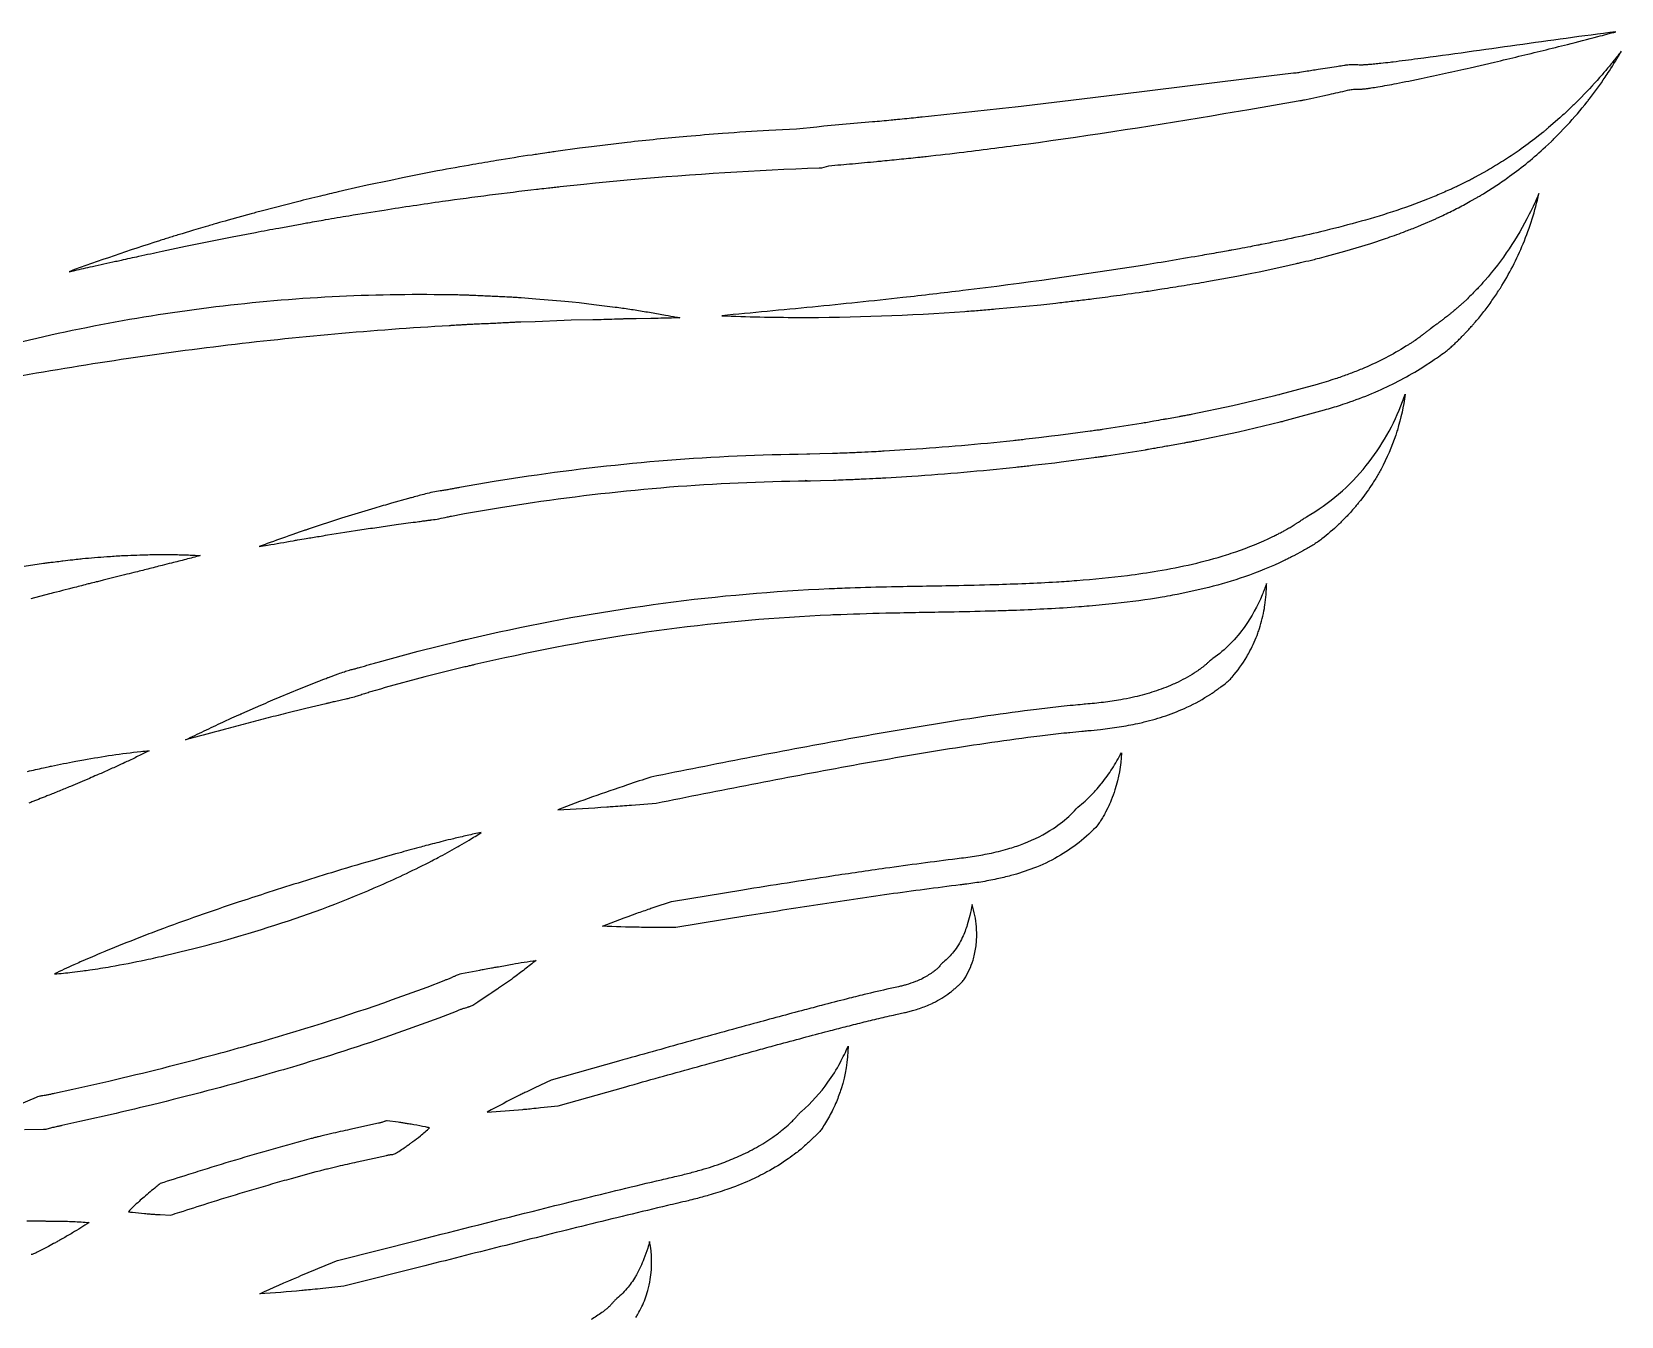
# Model space of a CAD drawing. Header units: millimetres. Extents: x 4236 to 5436, y 1579 to 2339.
# Drawn here: x 5004.6 to 5103.6, y 2058.3 to 2138.3 of the extents above; entities that cross this region are included whole.
import ezdxf

# ---------------------------------------------------------------- set-up
doc = ezdxf.new("R2010")
doc.units = ezdxf.units.MM
doc.layers.add('Default', color=70, linetype='Continuous')

msp = doc.modelspace()

# ---------------------------------------------------------------- linework, layer by layer
at = {"layer": 'Default'}
for points in [[(5086.421, 2136.183, 0.007623), (5086.358, 2136.173), (5086.246, 2136.154, -0.00306), (5085.871, 2136.091, -0.002553), (5085.303, 2136.003, -0.000565), (5084.727, 2135.917, 0.000993), (5084.339, 2135.858, 0.003054), (5083.947, 2135.796), (5083.574, 2135.731, -0.005507), (5083.435, 2135.713, -0.001493), (5083.291, 2135.696, 0.002194), (5083.196, 2135.685), (5080.125, 2135.319), (5072.407, 2134.365), (5069.323, 2133.99), (5067.781, 2133.807), (5066.24, 2133.629, -0.004249), (5060.073, 2132.956, -0.00145), (5059.688, 2132.916, -0.001012), (5058.531, 2132.801, -0.000592), (5058.146, 2132.763, -0.002367), (5056.989, 2132.655), (5053.945, 2132.386, -0.021898), (5050.529, 2132.123, 0.005615), (5047.648, 2131.933, 0.003064), (5045.417, 2131.751, 0.006901), (5041.705, 2131.377), (5039.483, 2131.114), (5038.743, 2131.017), (5037.265, 2130.815, 0.001262), (5037.08, 2130.79, 0.001919), (5036.711, 2130.737, 0.000761), (5036.158, 2130.653, -0.001107), (5035.789, 2130.598, 0.005208), (5033.579, 2130.253, 0.002288), (5032.109, 2130.001, 0.001521), (5029.908, 2129.606), (5027.715, 2129.172), (5026.985, 2129.019), (5025.528, 2128.71), (5024.075, 2128.38, 0.001279), (5023.712, 2128.298, 0.002808), (5022.624, 2128.041, 0.000999), (5021.178, 2127.687), (5019.736, 2127.316), (5019.015, 2127.13, 0.002133), (5018.835, 2127.082, 0.001107), (5018.656, 2127.033, -0.00086), (5018.297, 2126.934), (5016.862, 2126.539, 0.001493), (5016.147, 2126.333, 0.000796), (5015.433, 2126.124), (5014.719, 2125.915), (5014.008, 2125.698, 0.000942), (5013.297, 2125.48, 0.001645), (5012.587, 2125.257, 0.01146), (5006.963, 2123.33, 0.001197), (5007.326, 2123.41, 0.001795), (5008.412, 2123.655, -0.001202), (5009.136, 2123.819, -0.003002), (5009.861, 2123.977, -0.000896), (5010.223, 2124.058, -0.001792), (5011.31, 2124.296, 0.000893), (5012.758, 2124.609), (5014.209, 2124.911), (5014.933, 2125.064), (5015.659, 2125.209), (5017.11, 2125.5), (5018.564, 2125.779, -0.001879), (5019.29, 2125.917, -0.000601), (5020.017, 2126.051), (5021.471, 2126.318, 0.000894), (5021.836, 2126.38, 0.001118), (5022.927, 2126.572, -0.00134), (5023.655, 2126.698, -0.002904), (5024.384, 2126.819, -0.002681), (5026.571, 2127.173, -0.003183), (5030.22, 2127.717, -0.006402), (5036.072, 2128.466, 0.000563), (5036.255, 2128.486, 0.000463), (5036.805, 2128.551, -0.001325), (5037.171, 2128.592, -0.00255), (5037.537, 2128.631), (5039.004, 2128.782), (5039.736, 2128.859), (5041.937, 2129.067, -0.013294), (5053.668, 2129.796, 0.096346), (5054.263, 2129.93, 0.001783), (5055.743, 2130.056, 0.002387), (5057.221, 2130.196, 0.000828), (5057.611, 2130.233, 0.001879), (5058.777, 2130.351, 0.001017), (5059.944, 2130.472, 0.001444), (5060.332, 2130.515, 0.002718), (5062.661, 2130.783, 0.00298), (5066.534, 2131.278, 0.007786), (5078.864, 2133.177), (5080.4, 2133.434), (5083.49, 2133.969, -0.001022), (5083.684, 2134.002, 0.002842), (5083.781, 2134.019, 0.005168), (5083.882, 2134.039), (5084.271, 2134.127), (5085.021, 2134.291, 0.000364), (5085.402, 2134.372, 0.002069), (5085.98, 2134.496, 0.004306), (5086.562, 2134.63), (5086.64, 2134.648, 0.004874), (5086.708, 2134.663, -0.010909), (5086.846, 2134.684, -0.020921), (5087.004, 2134.696, -0.013679), (5087.134, 2134.697), (5087.404, 2134.702, -0.003098), (5087.461, 2134.707, 0.003187), (5087.546, 2134.713, 0.008988), (5087.626, 2134.722, 0.002539), (5087.833, 2134.748, 0.002604), (5087.911, 2134.758, 0.007672), (5088.036, 2134.777, 0.003952), (5088.433, 2134.84, 0.004111), (5089.018, 2134.943, 0.002021), (5089.598, 2135.052, 0.002021), (5090.368, 2135.204, 0.00151), (5091.134, 2135.361, 0.00347), (5094.184, 2136.031), (5095.703, 2136.383, 0.002649), (5097.22, 2136.743, 0.001836), (5098.735, 2137.111, 0.001036), (5100.248, 2137.488, 0.000748), (5102.136, 2137.973, 0.002717), (5103.267, 2138.272, 0.002247), (5100.176, 2137.863, 0.000692), (5094.006, 2137.002, -0.001563), (5090.926, 2136.582, -0.001359), (5090.157, 2136.481, -0.002178), (5089.39, 2136.385, -0.000534), (5089.199, 2136.362, -0.002812), (5088.625, 2136.298, -0.003051), (5088.245, 2136.259, -0.00424), (5087.87, 2136.227, -0.006674), (5087.731, 2136.216, -0.001838), (5087.596, 2136.208, 0.002203), (5087.505, 2136.202, -0.013291), (5087.419, 2136.199, 0.005844), (5087.339, 2136.197, 0.003376), (5087.072, 2136.213, 0.024782), (5086.731, 2136.212, 0.006886), (5086.654, 2136.208, 0.010917), (5086.483, 2136.191, -0.001017)], [(5098.781, 2132.055, -0.008247), (5098.712, 2132.001), (5098.344, 2131.716, -0.017508), (5097.23, 2130.88, -0.011104), (5096.264, 2130.24, -0.007635), (5095.277, 2129.639), (5094.468, 2129.192, -0.010959), (5094.341, 2129.122, -0.006621), (5094.213, 2129.056, -0.001576), (5094.057, 2128.98), (5093.642, 2128.777, -0.008148), (5093.331, 2128.622, -0.005764), (5093.017, 2128.477, -0.003726), (5092.593, 2128.292, 0.001009), (5092.168, 2128.108, 0.002284), (5091.957, 2128.015, -0.003395), (5091.528, 2127.842, -0.015151), (5089.348, 2127.058, -0.011737), (5087.121, 2126.391, -0.008388), (5084.863, 2125.814, -0.010289), (5081.204, 2125.027, -0.001687), (5080.974, 2124.98, -0.002595), (5080.514, 2124.89, -0.001181), (5079.822, 2124.762, 0.001273), (5079.36, 2124.675, -0.001435), (5079.13, 2124.631, -0.002293), (5078.668, 2124.547, -0.001427), (5077.51, 2124.347, -0.003546), (5073.799, 2123.725, -0.009322), (5062.614, 2122.154, -0.003001), (5058.87, 2121.717, -0.002918), (5053.24, 2121.131, -0.001335), (5047.593, 2120.592, 0.009981), (5052.326, 2120.484, 0.01862), (5062.74, 2120.86, 0.001017), (5063.685, 2120.931, 0.002396), (5064.63, 2121.009), (5065.574, 2121.092), (5066.518, 2121.184), (5067.462, 2121.277), (5068.405, 2121.381, 0.002298), (5069.347, 2121.488, 0.000584), (5070.288, 2121.601, 0.001122), (5070.759, 2121.66, 0.002618), (5072.169, 2121.846, 0.001496), (5074.048, 2122.111, 0.000647), (5074.985, 2122.257, 0.001915), (5076.39, 2122.48, 0.003328), (5077.794, 2122.719, 0.001145), (5078.728, 2122.885, 0.001707), (5079.195, 2122.97, 0.002836), (5079.662, 2123.06), (5080.596, 2123.239), (5081.062, 2123.33), (5081.528, 2123.429), (5082.924, 2123.73), (5083.388, 2123.84, -0.000875), (5083.62, 2123.895, 0.000118), (5084.317, 2124.059, 0.00263), (5084.665, 2124.144, 0.007783), (5085.242, 2124.296), (5086.165, 2124.543), (5086.396, 2124.606), (5087.085, 2124.811), (5088.002, 2125.088), (5088.911, 2125.397, 0.008463), (5089.478, 2125.592, 0.004385), (5090.041, 2125.803, 0.000058), (5090.715, 2126.062), (5090.939, 2126.149), (5091.16, 2126.245), (5092.043, 2126.631, -0.001092), (5092.154, 2126.679, 0.002222), (5092.264, 2126.727, 0.00394), (5092.346, 2126.765, 0.010657), (5092.482, 2126.831, 0.000366), (5092.915, 2127.044, 0.002736), (5093.347, 2127.259, 0.006289), (5093.775, 2127.481, 0.00981), (5094.196, 2127.718), (5094.617, 2127.954, 0.001046), (5094.722, 2128.013, 0.003087), (5094.827, 2128.073, 0.004415), (5094.905, 2128.119, 0.01114), (5095.033, 2128.199), (5095.847, 2128.719, 0.007723), (5096.638, 2129.271, 0.014724), (5097.786, 2130.15, 0.01916), (5098.87, 2131.102), (5099.245, 2131.447, 0.006844), (5099.309, 2131.51, 0.005163), (5099.393, 2131.595, -0.00174), (5099.518, 2131.725, -0.002757), (5099.56, 2131.767), (5100.227, 2132.455, 0.020577), (5101.468, 2133.907, 0.002019), (5101.615, 2134.095, 0.015731), (5102.594, 2135.442, 0.003724), (5102.855, 2135.839, 0.015597), (5103.593, 2137.055, -0.00181), (5103.3, 2136.683, -0.005126), (5102.855, 2136.132, -0.007692), (5102.397, 2135.593, -0.01704), (5101.126, 2134.208, -0.001221), (5100.96, 2134.042, -0.004946), (5100.46, 2133.549, -0.01003), (5099.774, 2132.912), (5099.067, 2132.302, 0.004102), (5098.979, 2132.226, -0.003033), (5098.848, 2132.112, -0.0055)], [(5091.667, 2119.733, -0.008217), (5091.609, 2119.69, 0.004268), (5091.532, 2119.633, 0.004844), (5091.379, 2119.515, -0.000072), (5091.227, 2119.396, -0.00343), (5091.113, 2119.307, -0.006189), (5090.996, 2119.221, -0.00541), (5090.68, 2118.999, -0.002583), (5090.601, 2118.944, -0.003725), (5090.521, 2118.89, -0.010862), (5090.357, 2118.786, -0.002676), (5090.194, 2118.684, -0.037238), (5087.616, 2117.344, -0.007495), (5086.894, 2117.053, -0.00894), (5086.161, 2116.784, -0.00253), (5085.79, 2116.66, -0.005364), (5085.227, 2116.481, -0.006924), (5084.655, 2116.315), (5082.34, 2115.677, -0.004243), (5082.268, 2115.657, -0.006888), (5082.098, 2115.613, -0.002144), (5081.952, 2115.579), (5079.418, 2114.975), (5076.815, 2114.437, -0.006476), (5076.569, 2114.388, -0.002305), (5076.273, 2114.335, 0.002343), (5076.075, 2114.3), (5075.285, 2114.158, 0.000586), (5075.087, 2114.123, 0.000488), (5074.494, 2114.016, -0.001367), (5074.099, 2113.945, -0.002635), (5073.703, 2113.878), (5071.27, 2113.499, -0.004553), (5071.022, 2113.463, -0.001354), (5070.723, 2113.423, 0.002017), (5070.524, 2113.396), (5068.531, 2113.127), (5068.131, 2113.08), (5067.332, 2112.987, 0.000921), (5066.533, 2112.893, -0.001184), (5066.134, 2112.847, -0.002279), (5065.734, 2112.804, -0.009297), (5059.319, 2112.249), (5057.712, 2112.151, -0.000985), (5057.511, 2112.139, -0.001769), (5056.909, 2112.108, 0.000805), (5056.105, 2112.069, -0.001137), (5055.703, 2112.051, -0.001449), (5054.498, 2112.004), (5053.696, 2111.98), (5053.073, 2111.965), (5052.9, 2111.964, 0.016814), (5044.211, 2111.573, 0.016381), (5035.571, 2110.591, -0.000269), (5035.034, 2110.508, 0.000782), (5033.96, 2110.344, 0.00138), (5033.423, 2110.259), (5031.28, 2109.892, -0.000397), (5031.013, 2109.842, -0.001295), (5030.746, 2109.793, -0.002643), (5030.479, 2109.746, -0.0041), (5030.21, 2109.702, 0.001971), (5030.076, 2109.681, 0.009517), (5029.608, 2109.596, 0.014081), (5029.144, 2109.49, 0.005324), (5028.75, 2109.386, 0.001539), (5028.356, 2109.276, -0.001663), (5028.094, 2109.203), (5027.046, 2108.911, 0.003243), (5026.522, 2108.764, 0.00484), (5026.001, 2108.609), (5024.96, 2108.294), (5023.921, 2107.976), (5021.857, 2107.298, -0.000526), (5021.792, 2107.277, -0.000426), (5021.599, 2107.214, 0.001253), (5021.47, 2107.171, 0.002404), (5021.342, 2107.128), (5020.83, 2106.945, 0.001049), (5019.297, 2106.397, 0.001379), (5018.788, 2106.212, 0.00135), (5019.323, 2106.302, 0.000975), (5020.924, 2106.581, -0.001375), (5021.19, 2106.628, -0.002105), (5021.724, 2106.719, -0.000904), (5022.525, 2106.849, 0.001116), (5023.058, 2106.937), (5024.124, 2107.112), (5025.193, 2107.269, -0.000991), (5026.259, 2107.43, -0.001985), (5026.793, 2107.508, -0.003473), (5027.327, 2107.58), (5028.394, 2107.726, 0.000785), (5028.528, 2107.744, 0.00044), (5028.928, 2107.799, -0.002261), (5029.194, 2107.835, -0.004329), (5029.462, 2107.867, 0.002251), (5029.529, 2107.875, 0.013369), (5029.993, 2107.948, 0.009728), (5030.519, 2108.056, -0.003651), (5030.781, 2108.112, -0.003586), (5031.176, 2108.191, -0.001694), (5031.572, 2108.265), (5033.689, 2108.627, -0.001883), (5034.75, 2108.793, 0.000572), (5035.811, 2108.955, -0.016465), (5044.342, 2109.925, -0.016715), (5052.917, 2110.311), (5052.79, 2110.319, 0.015796), (5053.124, 2110.314), (5053.739, 2110.327), (5054.554, 2110.352, 0.001462), (5055.774, 2110.399, 0.001135), (5056.18, 2110.417, -0.000389), (5056.587, 2110.438, 0.001095), (5057.399, 2110.478, 0.001954), (5057.805, 2110.501), (5059.428, 2110.599, 0.008978), (5065.909, 2111.16, 0.002265), (5066.313, 2111.203, 0.001178), (5066.717, 2111.25, -0.000905), (5067.525, 2111.345), (5068.333, 2111.439), (5068.737, 2111.487), (5070.753, 2111.759, -0.001979), (5070.955, 2111.786, 0.001361), (5071.257, 2111.826, 0.003431), (5071.459, 2111.855, 0.002525), (5071.559, 2111.871), (5073.973, 2112.247, 0.001306), (5074.174, 2112.281, 0.001986), (5074.575, 2112.351, 0.000788), (5075.176, 2112.459, -0.001143), (5075.577, 2112.531), (5076.379, 2112.675, -0.001158), (5076.48, 2112.693, -0.000598), (5076.78, 2112.746, 0.002397), (5076.931, 2112.774, 0.007579), (5077.18, 2112.824), (5079.776, 2113.361), (5082.358, 2113.976, 0.002113), (5082.507, 2114.011, 0.003222), (5082.606, 2114.036, 0.007732), (5082.754, 2114.076), (5085.119, 2114.728, 0.010355), (5086.108, 2115.025, 0.004137), (5086.701, 2115.222, 0.016278), (5088.266, 2115.824, 0.002336), (5088.458, 2115.908, 0.037805), (5091.246, 2117.392, 0.001233), (5091.6, 2117.623, 0.002812), (5091.952, 2117.856, 0.003736), (5092.214, 2118.035, 0.009176), (5092.644, 2118.344, 0.012264), (5092.85, 2118.51, 0.007544), (5093.05, 2118.684, 0.003024), (5093.284, 2118.898, 0.005531), (5093.51, 2119.122, 0.001537), (5093.733, 2119.348, -0.001823), (5093.881, 2119.499, 0.007642), (5094.097, 2119.731, 0.001969), (5094.307, 2119.968, -0.002478), (5094.448, 2120.124, 0.007312), (5094.518, 2120.203, 0.006583), (5094.62, 2120.324, 0.000875), (5094.72, 2120.446), (5094.986, 2120.771, 0.003309), (5095.24, 2121.107, 0.004747), (5095.487, 2121.445, 0.013831), (5095.956, 2122.138, 0.003073), (5096.068, 2122.313, 0.042133), (5097.49, 2125.073, 0.020612), (5098.046, 2126.617, 0.022515), (5098.47, 2128.191, -0.015529), (5097.868, 2126.908, -0.063042), (5095.098, 2122.781, -0.012266), (5094.636, 2122.272, -0.009377), (5094.016, 2121.647), (5093.729, 2121.381, -0.00051), (5093.658, 2121.315, -0.002449), (5093.587, 2121.249, -0.003834), (5093.532, 2121.2, -0.009991), (5093.44, 2121.121, 0.001459), (5093.365, 2121.058, 0.001304), (5093.143, 2120.868, -0.003244), (5092.995, 2120.743, -0.006331), (5092.845, 2120.621, 0.001111), (5092.768, 2120.562, 0.001022), (5092.538, 2120.383, -0.002412), (5092.384, 2120.265, -0.004735), (5092.189, 2120.122, 0.002748), (5092.11, 2120.066, 0.001502), (5091.915, 2119.924), (5091.724, 2119.778, -0.002522)], [(5083.428, 2107.699, -0.004), (5083.492, 2107.741, 0.002807), (5083.621, 2107.822, -0.002072), (5083.813, 2107.945, -0.00663), (5084.008, 2108.064, 0.042968), (5086.001, 2109.481, 0.046278), (5087.723, 2111.255, 0.077857), (5089.983, 2115.24, 0.007454), (5090.15, 2115.695, -0.039883), (5089.656, 2113.472, -0.005258), (5089.557, 2113.16, -0.042013), (5088.64, 2111.036, -0.00663), (5088.478, 2110.745, -0.00541), (5088.395, 2110.6, -0.003289), (5088.309, 2110.457, -0.002343), (5088.134, 2110.171), (5087.949, 2109.892), (5087.855, 2109.752), (5087.757, 2109.616), (5087.56, 2109.343), (5087.354, 2109.077, -0.010243), (5087.223, 2108.911, -0.003329), (5087.142, 2108.813, 0.000409), (5086.979, 2108.62, 0.001389), (5086.925, 2108.555, -0.009051), (5086.466, 2108.056, -0.013862), (5085.984, 2107.579, -0.024259), (5084.957, 2106.69, -0.015585), (5084.682, 2106.49, -0.011944), (5084.398, 2106.305, -0.008564), (5084.106, 2106.133, -0.005759), (5083.811, 2105.969), (5083.218, 2105.647, 0.002711), (5083.068, 2105.57, -0.002225), (5082.843, 2105.455, -0.006786), (5082.617, 2105.344, -0.030625), (5080.143, 2104.331, -0.02078), (5077.918, 2103.671, -0.016297), (5075.664, 2103.181, -0.003797), (5075.018, 2103.066, -0.014919), (5072.1, 2102.664, -0.006152), (5070.477, 2102.508, -0.002091), (5069.829, 2102.456, -0.005537), (5067.883, 2102.331, -0.004201), (5065.94, 2102.243, -0.002003), (5064.647, 2102.2, -0.002596), (5062.064, 2102.138, 0.000751), (5058.203, 2102.066, 0.004294), (5055, 2101.973, 0.001253), (5054.361, 2101.947, 0.021428), (5044.175, 2101.052, 0.020646), (5034.1, 2099.284), (5032.228, 2098.862, 0.001783), (5031.994, 2098.809, 0.003276), (5031.761, 2098.754, 0.003068), (5031.606, 2098.715), (5029.122, 2098.098), (5026.652, 2097.428), (5026.344, 2097.343), (5026.037, 2097.253, 0.000881), (5025.73, 2097.162, 0.002041), (5025.577, 2097.116, 0.003108), (5025.424, 2097.068, 0.002221), (5025.272, 2097.019, -0.001311), (5024.968, 2096.919, -0.003534), (5024.815, 2096.872, -0.012508), (5024.429, 2096.765, -0.005904), (5024.196, 2096.71), (5023.568, 2096.572, 0.002679), (5023.412, 2096.536, 0.001393), (5023.256, 2096.499, -0.000484), (5023.022, 2096.442, -0.00059), (5022.944, 2096.423), (5021.696, 2096.122), (5020.445, 2095.824, -0.001456), (5019.822, 2095.662, -0.000801), (5019.199, 2095.502, 0.003981), (5017.95, 2095.183, 0.00189), (5016.705, 2094.85, -0.001023), (5014.835, 2094.344, -0.000981), (5014.21, 2094.178, -0.00172), (5014.792, 2094.458, -0.001023), (5015.961, 2095.012, 0.000293), (5016.546, 2095.289), (5017.133, 2095.562, -0.002617), (5017.281, 2095.629, -0.001364), (5017.429, 2095.694, 0.000464), (5017.651, 2095.79, 0.000573), (5017.725, 2095.823), (5018.912, 2096.342, -0.000815), (5019.506, 2096.601, -0.001464), (5020.101, 2096.858), (5021.303, 2097.345), (5022.507, 2097.826, 0.001164), (5022.658, 2097.886, -0.000796), (5022.884, 2097.977, -0.002014), (5023.035, 2098.036, -0.001325), (5023.111, 2098.065), (5023.719, 2098.293, -0.009981), (5024.102, 2098.424, -0.010266), (5024.412, 2098.517, -0.003328), (5024.647, 2098.58, 0.001401), (5024.882, 2098.642, 0.001098), (5024.96, 2098.663, 0.005498), (5025.272, 2098.751, 0.001506), (5025.583, 2098.843, -0.002487), (5025.893, 2098.934, -0.005815), (5026.206, 2099.019), (5028.706, 2099.698), (5031.221, 2100.323, -0.004396), (5031.457, 2100.382, -0.002923), (5031.694, 2100.436, -0.001075), (5031.852, 2100.472), (5033.748, 2100.9, -0.020554), (5043.959, 2102.691, -0.021684), (5054.289, 2103.598, -0.00248), (5055.584, 2103.649, -0.003231), (5058.168, 2103.719, -0.00077), (5062.032, 2103.791, 0.002626), (5064.598, 2103.853, 0.00316), (5066.518, 2103.92, 0.004495), (5068.432, 2104.018, 0.003796), (5069.704, 2104.104, 0.012502), (5072.865, 2104.419, 0.010201), (5074.742, 2104.696, 0.014824), (5076.902, 2105.126, 0.019285), (5079.015, 2105.7, 0.006396), (5079.606, 2105.894, 0.030516), (5081.895, 2106.832, 0.007149), (5082.034, 2106.898, 0.002291), (5082.103, 2106.933, 0.00213), (5082.308, 2107.039, -0.003186), (5082.444, 2107.108, 0.00391), (5082.546, 2107.163, 0.001919), (5082.646, 2107.219, 0.000541), (5082.713, 2107.256, 0.001825), (5082.78, 2107.294, 0.00812), (5082.912, 2107.371, 0.005836), (5082.977, 2107.411), (5083.237, 2107.574, 0.004904), (5083.301, 2107.615, 0.001858), (5083.364, 2107.657, -0.001197)], [(5077.648, 2098.794, -0.002237), (5077.581, 2098.74, -0.003538), (5077.513, 2098.686, -0.010968), (5077.338, 2098.558, 0.000963), (5077.231, 2098.484, -0.001562), (5077.159, 2098.435, -0.00321), (5077.087, 2098.386, -0.002426), (5077.014, 2098.339, -0.033644), (5075.862, 2097.709, -0.008091), (5075.539, 2097.565, -0.025249), (5074.368, 2097.138, -0.020972), (5073.15, 2096.817, -0.010742), (5072.438, 2096.675, -0.013015), (5071.354, 2096.514, -0.008611), (5070.246, 2096.399, 0.00093), (5070.056, 2096.382, 0.00189), (5069.484, 2096.326, -0.000708), (5068.72, 2096.25), (5067.196, 2096.075, 0.005349), (5064.165, 2095.666, 0.003729), (5061.147, 2095.201, 0.005129), (5055.137, 2094.166, 0.002963), (5049.151, 2093.04, 0.001351), (5046.163, 2092.454, 0.000661), (5043.179, 2091.857, 0.001841), (5041.725, 2091.373, 0.004177), (5039.549, 2090.622, 0.00575), (5037.385, 2089.827, 0.006658), (5040.452, 2090.005, 0.001632), (5040.835, 2090.031, 0.000784), (5041.981, 2090.115), (5043.506, 2090.236, -0.00066), (5046.485, 2090.833, -0.001352), (5049.466, 2091.417, -0.003244), (5055.432, 2092.539, -0.005032), (5061.41, 2093.569, -0.004053), (5064.402, 2094.03, -0.005669), (5067.397, 2094.434), (5068.895, 2094.606, 0.000396), (5069.269, 2094.643, -0.001041), (5070.018, 2094.717, -0.001866), (5070.395, 2094.752, 0.005591), (5071.167, 2094.828, 0.011515), (5072.336, 2094.982, 0.015947), (5073.506, 2095.202, 0.005578), (5073.894, 2095.292, 0.022379), (5075.242, 2095.683, 0.026715), (5076.559, 2096.21, 0.036353), (5078.035, 2097.031, 0.002398), (5078.12, 2097.089, 0.001161), (5078.248, 2097.177, -0.001079), (5078.375, 2097.266, 0.001416), (5078.5, 2097.357, -0.00265), (5078.584, 2097.418, -0.005338), (5078.669, 2097.478, 0.011477), (5079.021, 2097.743, 0.014561), (5079.12, 2097.829, 0.010408), (5079.214, 2097.919, 0.006336), (5079.305, 2098.012, 0.003064), (5079.373, 2098.091, 0.042518), (5080.28, 2099.356, 0.010599), (5080.48, 2099.715, 0.035564), (5080.973, 2100.828, 0.00863), (5081.07, 2101.113, 0.033575), (5081.378, 2102.364, 0.003672), (5081.408, 2102.559, 0.015568), (5081.485, 2103.237, 0.019653), (5081.515, 2103.913, -0.015754), (5081.238, 2103.199, -0.052392), (5080.162, 2101.244, -0.084577), (5078.172, 2099.241, 0.011225), (5078.069, 2099.163, 0.007882), (5077.97, 2099.08, 0.005192), (5077.841, 2098.966, -0.001189), (5077.713, 2098.851, -0.002967)], [(5071.454, 2089.6, -0.001869), (5071.417, 2089.533, 0.000205), (5071.343, 2089.399, -0.010676), (5071.265, 2089.266, 0.001196), (5071.185, 2089.134, -0.026854), (5071.014, 2088.876, -0.078883), (5068.506, 2086.891, -0.037143), (5067.007, 2086.182, -0.026026), (5065.591, 2085.722, -0.013327), (5064.732, 2085.514, -0.012623), (5063.726, 2085.325, -0.008769), (5062.728, 2085.181, -0.001889), (5062.446, 2085.146, 0.004961), (5058.014, 2084.561, 0.002931), (5053.587, 2083.907, 0.001727), (5049.162, 2083.211), (5044.738, 2082.491, -0.001535), (5043.602, 2082.491, -0.002978), (5042.464, 2082.503, -0.009092), (5040.179, 2082.575, -0.009376), (5042.318, 2083.38, -0.003017), (5042.721, 2083.524, -0.000803), (5043.124, 2083.664, 0.000288), (5043.393, 2083.758), (5044.47, 2084.122), (5048.9, 2084.843, -0.002283), (5054.446, 2085.71, -0.002198), (5057.783, 2086.198, -0.004801), (5062.243, 2086.787, 0.009029), (5063.328, 2086.936, 0.013534), (5064.385, 2087.13, 0.020298), (5065.54, 2087.426, 0.018513), (5066.408, 2087.723, 0.054333), (5068.24, 2088.666, 0.044432), (5069.336, 2089.534, 0.025091), (5069.771, 2089.994, 0.021663), (5070.22, 2090.366, 0.013566), (5070.552, 2090.683, 0.015276), (5070.872, 2091.02, 0.012013), (5071.221, 2091.43, 0.001154), (5071.264, 2091.482, 0.025655), (5071.903, 2092.38, 0.020741), (5072.473, 2093.36, -0.068783), (5072.072, 2091.061, -0.021607), (5071.842, 2090.426, -0.012896), (5071.629, 2089.94), (5071.491, 2089.668, -0.003377)], [(5031.32, 2088.123, 0.00119), (5030.89, 2088.02, 0.002394), (5030.248, 2087.862, 0.002188), (5029.184, 2087.589, 0.001124), (5028.76, 2087.476, 0.002677), (5027.492, 2087.129, 0.001697), (5025.81, 2086.652, 0.003208), (5023.302, 2085.906, 0.003838), (5019.147, 2084.603, 0.001927), (5017.491, 2084.061, 0.004191), (5015.012, 2083.217, 0.005638), (5012.544, 2082.323, 0.002405), (5011.317, 2081.852, 0.005385), (5009.282, 2081.035, 0.000669), (5008.877, 2080.866, 0.001685), (5008.269, 2080.608, 0.002902), (5007.663, 2080.345, 0.001472), (5007.259, 2080.167, 0.003917), (5006.655, 2079.893, 0.005796), (5006.053, 2079.606, 0.012), (5007.159, 2079.708, 0.004429), (5007.818, 2079.791, 0.003232), (5008.257, 2079.851, 0.003749), (5008.912, 2079.951, 0.002503), (5009.565, 2080.06, 0.009663), (5011.727, 2080.481, 0.003479), (5013.014, 2080.766, 0.021445), (5019.783, 2082.637, 0.025596), (5026.364, 2085.129, 0.006896), (5027.966, 2085.863, 0.008437), (5029.547, 2086.646, 0.001426), (5029.938, 2086.851, 0.00346), (5030.522, 2087.164, 0.004936), (5031.101, 2087.488, 0.001497), (5031.293, 2087.597, 0.005363), (5031.866, 2087.934, 0.009437), (5032.62, 2088.406, 0.007623), (5031.75, 2088.223, 0.002284)], [(5062.496, 2079.037, 0.002059), (5062.539, 2079.08, 0.01573), (5062.631, 2079.188, 0.009027), (5062.701, 2079.288, 0.065292), (5063.239, 2080.45, 0.017124), (5063.339, 2080.827, 0.040999), (5063.459, 2081.653, 0.037973), (5063.452, 2082.536, 0.053824), (5063.176, 2083.929, -0.016472), (5063.041, 2083.249, -0.018777), (5062.881, 2082.662, -0.035041), (5062.574, 2081.87, -0.056656), (5062.027, 2080.975, -0.059384), (5061.396, 2080.339, 0.014034), (5061.299, 2080.241, 0.011895), (5061.224, 2080.159, -0.000386), (5061.18, 2080.105, -0.016306), (5061.086, 2080.001, -0.009651), (5060.953, 2079.877, -0.006446), (5060.886, 2079.824, -0.00072), (5060.774, 2079.737, -0.009582), (5060.635, 2079.638, -0.03906), (5059.981, 2079.264, -0.016117), (5059.654, 2079.122, -0.02371), (5059.083, 2078.927, -0.005819), (5058.965, 2078.893, -0.007942), (5058.725, 2078.832, -0.001693), (5058.603, 2078.803), (5058.079, 2078.689, 0.00533), (5056.464, 2078.314, 0.002427), (5055.398, 2078.049, 0.001769), (5053.807, 2077.639, 0.000755), (5052.749, 2077.36, 0.001906), (5049.584, 2076.506, 0.001219), (5045.373, 2075.345, 0.000612), (5041.169, 2074.168), (5036.968, 2072.984), (5035.968, 2072.51, -0.000673), (5035.47, 2072.268, 0.001269), (5035.221, 2072.147, 0.002334), (5034.972, 2072.023, 0.009541), (5032.994, 2071.001, 0.009588), (5035.214, 2071.167, 0.001077), (5035.353, 2071.179, 0.002005), (5035.766, 2071.219, -0.000609), (5036.318, 2071.274), (5037.417, 2071.393), (5041.616, 2072.577, -0.000612), (5045.817, 2073.752, -0.001221), (5050.019, 2074.911, -0.000613), (5051.07, 2075.198, -0.002194), (5054.225, 2076.039, -0.001207), (5055.277, 2076.312, -0.001886), (5056.329, 2076.578, -0.002927), (5057.38, 2076.833, -0.004101), (5058.427, 2077.072), (5058.969, 2077.19, 0.001906), (5059.113, 2077.224, 0.003202), (5059.257, 2077.26, 0.010199), (5059.546, 2077.339, 0.011395), (5059.906, 2077.453, 0.028687), (5060.688, 2077.77, 0.00287), (5060.758, 2077.803, 0.046281), (5061.795, 2078.437, -0.000014), (5061.89, 2078.51, 0.002715), (5061.952, 2078.56, 0.004749), (5062.015, 2078.61, -0.001256), (5062.075, 2078.663, -0.003979), (5062.165, 2078.742, -0.00631), (5062.258, 2078.819, 0.009091), (5062.334, 2078.885, 0.008547), (5062.438, 2078.981, 0.002409)], [(5052.203, 2070.66, 0.002787), (5052.252, 2070.717, -0.001251), (5052.324, 2070.802, -0.004015), (5052.373, 2070.858, -0.019231), (5052.488, 2070.98, -0.015916), (5052.558, 2071.043, 0.059966), (5054.21, 2072.855, 0.031396), (5054.967, 2074.074, 0.020352), (5055.469, 2075.103, -0.071305), (5055.028, 2072.454, -0.023731), (5054.732, 2071.645, -0.011611), (5054.519, 2071.167, -0.020745), (5054.057, 2070.32, -0.011618), (5053.82, 2069.947, -0.02873), (5053.653, 2069.741, -0.013711), (5053.532, 2069.614, -0.009372), (5053.404, 2069.493, -0.003079), (5053.339, 2069.434, -0.00194), (5053.085, 2069.193, -0.003227), (5052.892, 2069.014, -0.00137), (5052.828, 2068.955, -0.01845), (5052.225, 2068.451, -0.011323), (5051.735, 2068.089, -0.029714), (5050.413, 2067.269, -0.019456), (5049.336, 2066.738, -0.021283), (5047.912, 2066.175, -0.013654), (5046.787, 2065.817, -0.008291), (5045.98, 2065.596, -0.00324), (5045.497, 2065.476, -0.002186), (5044.856, 2065.323, -0.000596), (5044.225, 2065.176, 0.001806), (5041.704, 2064.575, 0.001173), (5039.184, 2063.959, 0.001197), (5034.147, 2062.7, 0.000574), (5029.11, 2061.425), (5024.072, 2060.149), (5022.767, 2060.01, 0.000539), (5022.113, 2059.946, -0.001773), (5021.623, 2059.899, -0.000953), (5021.459, 2059.885, -0.008533), (5018.83, 2059.684, -0.007989), (5021.242, 2060.747, -0.002869), (5022.453, 2061.255, -0.001284), (5023.667, 2061.752), (5028.704, 2063.027, -0.000861), (5036.264, 2064.936, -0.000598), (5038.787, 2065.564, -0.001175), (5041.315, 2066.182, -0.001806), (5043.848, 2066.786, 0.000933), (5044.795, 2067.007, 0.004399), (5045.567, 2067.197, 0.007851), (5046.327, 2067.405, 0.017744), (5047.66, 2067.841, 0.016675), (5048.661, 2068.247, 0.022228), (5049.756, 2068.795, 0.026302), (5050.783, 2069.44, 0.014541), (5051.325, 2069.847, 0.014715), (5051.725, 2070.187, 0.00755), (5051.809, 2070.262, 0.002058), (5051.89, 2070.339, -0.003274), (5051.945, 2070.39, 0.024931), (5052.153, 2070.604, 0.005487)], [(5026.302, 2070.326, 0.005655), (5026.228, 2070.309), (5024.445, 2069.914, 0.000863), (5023.847, 2069.78, 0.001753), (5023.247, 2069.642), (5022.646, 2069.5, 0.00046), (5022.495, 2069.463, 0.001304), (5022.266, 2069.406, 0.002477), (5022.038, 2069.348, 0.003775), (5019.668, 2068.695, 0.006729), (5014.975, 2067.291, 0.000658), (5014.391, 2067.106, 0.002431), (5012.643, 2066.544, 0.001416), (5012.388, 2066.341, 0.004301), (5012.008, 2066.03, 0.006666), (5011.632, 2065.709, 0.005231), (5011.322, 2065.434, 0.015872), (5010.653, 2064.794, 0.004699), (5010.906, 2064.759, 0.01055), (5011.654, 2064.68, 0.002567), (5011.983, 2064.653, 0.004903), (5012.229, 2064.635, 0.001075), (5012.474, 2064.62, -0.00203), (5012.637, 2064.61), (5013.285, 2064.58, -0.000845), (5013.861, 2064.767, -0.002068), (5015.593, 2065.319, -0.006879), (5020.233, 2066.707, -0.000868), (5020.815, 2066.871, -0.003007), (5022.559, 2067.349, -0.002628), (5022.845, 2067.421, -0.000815), (5023.132, 2067.491), (5023.717, 2067.63, -0.001753), (5024.304, 2067.765, -0.000866), (5024.894, 2067.897), (5026.715, 2068.3, -0.000719), (5026.809, 2068.322, -0.006114), (5026.883, 2068.338, -0.020372), (5026.979, 2068.351, -0.000282), (5027.075, 2068.359, 0.020516), (5027.17, 2068.374, 0.048833), (5027.279, 2068.416, 0.001544), (5027.347, 2068.46, 0.002502), (5027.485, 2068.549, 0.001943), (5027.827, 2068.775, -0.001237), (5027.894, 2068.823, -0.000688), (5028.098, 2068.965, 0.002491), (5028.199, 2069.036, 0.00781), (5028.367, 2069.159, 0.010874), (5028.832, 2069.515, 0.018635), (5029.412, 2070.014, 0.004393), (5029.161, 2070.07, 0.009487), (5028.422, 2070.211, 0.001947), (5028.098, 2070.266, 0.005134), (5027.855, 2070.306, 0.000952), (5027.614, 2070.342, -0.00237), (5027.454, 2070.367), (5026.771, 2070.453, 0.066033), (5026.664, 2070.435, 0.008345), (5026.593, 2070.41, -0.007165), (5026.476, 2070.367, -0.017862), (5026.394, 2070.346, -0.000733)]]:
    msp.add_lwpolyline(points, format="xyb", close=True, dxfattribs=at)
for points in [[(5001.868, 2118.438, -0.034083), (5016.109, 2121.157, -0.034686), (5030.59, 2121.909, -0.000751), (5031.043, 2121.904, -0.002042), (5031.496, 2121.895, -0.002291), (5031.722, 2121.887, -0.001189), (5031.949, 2121.877, 0.000923), (5032.401, 2121.857, -0.000544), (5033.307, 2121.817, -0.002133), (5034.212, 2121.772, 0.002061), (5034.438, 2121.76, -0.001403), (5034.777, 2121.743, -0.005895), (5035.116, 2121.721), (5036.019, 2121.649), (5037.823, 2121.496), (5038.274, 2121.454), (5038.723, 2121.403), (5039.623, 2121.296, -0.00123), (5040.969, 2121.128, -0.001592), (5041.417, 2121.069, -0.00457), (5041.865, 2121.004, -0.002651), (5042.312, 2120.933, -0.00148), (5043.205, 2120.785, -0.001223), (5044.096, 2120.631, -0.002704), (5044.764, 2120.509, -0.001199), (5044.986, 2120.467, -0.003339), (5044.307, 2120.442, -0.001756), (5043.629, 2120.424, -0.00058), (5043.178, 2120.413), (5042.277, 2120.398, -0.002627), (5042.164, 2120.396, -0.002733), (5041.827, 2120.393, 0.003185), (5041.602, 2120.39, 0.006304), (5041.377, 2120.382, -0.001571), (5040.926, 2120.367, -0.001189), (5039.578, 2120.331), (5038.231, 2120.303), (5037.783, 2120.284), (5035.99, 2120.219), (5035.095, 2120.192, 0.004723), (5034.871, 2120.184, 0.002453), (5034.647, 2120.173, -0.000848), (5034.312, 2120.155, -0.001038), (5034.2, 2120.149, -0.001365), (5033.753, 2120.126, -0.001418), (5032.859, 2120.084, -0.000271), (5032.412, 2120.065, -0.001022), (5032.189, 2120.055, 0.000696), (5031.854, 2120.04, 0.001765), (5031.63, 2120.029, 0.001161), (5031.519, 2120.023, -0.00126), (5031.296, 2120.008, -0.001469), (5030.849, 2119.98, -0.000383), (5030.626, 2119.966, 0.015918), (5016.408, 2118.696, 0.015101), (5002.293, 2116.535)], [(5004.162, 2104.988), (5005.369, 2105.175, -0.003466), (5005.672, 2105.216, -0.00191), (5005.975, 2105.253, 0.000241), (5006.43, 2105.307, 0.000598), (5006.582, 2105.326, -0.000804), (5007.188, 2105.398, -0.002213), (5007.643, 2105.449, -0.001006), (5007.795, 2105.465, -0.004156), (5009.317, 2105.589, -0.001376), (5010.23, 2105.653, -0.003461), (5011.757, 2105.706, -0.003041), (5012.672, 2105.725, -0.003184), (5013.589, 2105.713, -0.004824), (5014.506, 2105.686, -0.004122), (5015.116, 2105.656, -0.005978), (5014.231, 2105.412, -0.004163), (5013.347, 2105.186, -0.001672), (5012.758, 2105.043, -0.003361), (5011.877, 2104.815, -0.002096), (5010.997, 2104.596, -0.000829), (5010.41, 2104.454), (5009.242, 2104.154, -0.002547), (5008.95, 2104.081, -0.001151), (5008.658, 2104.009, 0.001076), (5008.22, 2103.903, 0.000826), (5008.074, 2103.867, -0.002867), (5007.638, 2103.75, -0.001403), (5007.202, 2103.638, -0.000391), (5006.911, 2103.564, -0.000722), (5006.184, 2103.378, -0.002306), (5005.748, 2103.269), (5004.59, 2102.959)], [(5004.381, 2092.213, -0.000562), (5004.878, 2092.325, -0.000891), (5005.375, 2092.437, -0.002722), (5005.749, 2092.518, -0.001249), (5005.874, 2092.544, -0.004839), (5007.375, 2092.843, -0.001124), (5007.877, 2092.937, -0.00657), (5009.644, 2093.227, -0.01129), (5011.427, 2093.455, -0.004137), (5011.941, 2093.504, -0.00698), (5011.251, 2093.153, -0.005073), (5010.557, 2092.82, -0.002159), (5010.092, 2092.605, -0.003858), (5009.394, 2092.286, -0.002659), (5008.694, 2091.978, -0.001055), (5008.226, 2091.775, -0.003063), (5007.054, 2091.28, -0.00262), (5006.349, 2090.992, -0.003257), (5005.997, 2090.847, -0.001638), (5005.643, 2090.706, -0.00049), (5005.408, 2090.612, 0.000511), (5004.936, 2090.425, -0.001342), (5004.701, 2090.332, -0.002409), (5004.464, 2090.241, -0.007616)], [(5003.86, 2071.47), (5004.94, 2071.932, -0.028347), (5005.094, 2071.988, -0.02527), (5005.216, 2072.017, -0.008007), (5005.323, 2072.035, -0.001386), (5005.502, 2072.06, 0.007345), (5005.608, 2072.079, 0.004943), (5005.714, 2072.1, 0.00292), (5005.925, 2072.147, -0.003414), (5006.066, 2072.177), (5007.191, 2072.422), (5009.436, 2072.933, 0.008693), (5016.131, 2074.609, 0.003368), (5018.346, 2075.223, 0.015953), (5027.099, 2078.001), (5029.254, 2078.787), (5030.323, 2079.199, -0.00299), (5030.39, 2079.225, -0.001323), (5030.591, 2079.302, 0.004205), (5030.691, 2079.341, 0.00733), (5030.79, 2079.383, 0.006723), (5030.855, 2079.413, -0.002823), (5031.017, 2079.49, -0.005027), (5031.083, 2079.52, -0.017891), (5031.215, 2079.573, -0.028097), (5031.389, 2079.622), (5032.535, 2079.845, 0.001474), (5032.824, 2079.897, -0.000891), (5033.258, 2079.976, -0.002391), (5033.548, 2080.027, -0.001577), (5033.694, 2080.051, -0.003359), (5034.564, 2080.212, -0.009584), (5036.037, 2080.445, -0.0068), (5035.333, 2079.89, -0.005178), (5034.618, 2079.352, -0.002419), (5034.136, 2079.001, -0.00326), (5033.892, 2078.832, -0.001726), (5033.646, 2078.665, 0.000496), (5033.277, 2078.416, 0.000678), (5033.154, 2078.332, -0.001444), (5032.409, 2077.842, -0.001587), (5032.16, 2077.681, -0.030093), (5032.029, 2077.614, -0.01606), (5031.928, 2077.573, -0.007498), (5031.859, 2077.549, -0.004932), (5031.789, 2077.527, -0.00278), (5031.614, 2077.474, 0.009567), (5031.51, 2077.44, 0.006522), (5031.407, 2077.402, 0.002529), (5031.339, 2077.376, -0.001296), (5031.136, 2077.297, -0.002937), (5031.067, 2077.271), (5029.979, 2076.851), (5027.789, 2076.053, -0.012385), (5021.145, 2073.887, -0.003608), (5018.911, 2073.235, -0.009398), (5012.165, 2071.459, -0.002663), (5009.904, 2070.92), (5007.64, 2070.405), (5006.505, 2070.158, -0.002405), (5006.435, 2070.142, -0.001361), (5006.222, 2070.096, 0.004768), (5006.08, 2070.065, 0.006232), (5005.939, 2070.029, 0.002683), (5005.8, 2069.988, -0.00441), (5005.66, 2069.948, -0.045117), (5005.371, 2069.911), (5004.188, 2069.899, 0.000733)], [(5004.334, 2064.222), (5005.286, 2064.218, 0.002685), (5005.526, 2064.215, -0.000221), (5005.888, 2064.213, -0.004163), (5006.251, 2064.208, -0.002553), (5006.738, 2064.199, -0.00957), (5007.719, 2064.157, -0.006734), (5008.213, 2064.119, -0.009188), (5007.167, 2063.473, -0.004578), (5006.535, 2063.105, -0.004202), (5006.323, 2062.984, -0.002476), (5006.11, 2062.866, -0.001723), (5005.682, 2062.632, -0.001503), (5005.357, 2062.463, -0.003094), (5005.029, 2062.296, -0.003116), (5004.808, 2062.187, -0.033791), (5004.709, 2062.149, -0.024491), (5004.607, 2062.123, -0.009418)], [(5042.247, 2058.214, 0.010851), (5042.377, 2058.422, 0.042596), (5042.829, 2059.366, 0.02027), (5043, 2059.891, 0.029896), (5043.148, 2060.572, 0.087564), (5043.105, 2062.942, -0.00968), (5042.986, 2062.526, -0.018569), (5042.754, 2061.856, -0.037494), (5042.285, 2060.865, -0.00411), (5042.217, 2060.75, -0.017705), (5041.965, 2060.363, -0.022905), (5041.688, 2060.004, -0.050795), (5040.978, 2059.301, 0.016177), (5040.921, 2059.251, 0.01973), (5040.827, 2059.153, 0.004213), (5040.787, 2059.108, 0.001511), (5040.728, 2059.039, -0.002634), (5040.688, 2058.994, -0.005335), (5040.642, 2058.943, -0.023662), (5040.552, 2058.851, 0.001939), (5040.438, 2058.75, -0.0041), (5040.356, 2058.682, 0.000741), (5040.284, 2058.625, -0.008637), (5040.138, 2058.514, -0.034328), (5039.458, 2058.085, -0.016319)]]:
    msp.add_lwpolyline(points, format="xyb", dxfattribs=at)

doc.saveas('drawing.dxf')
